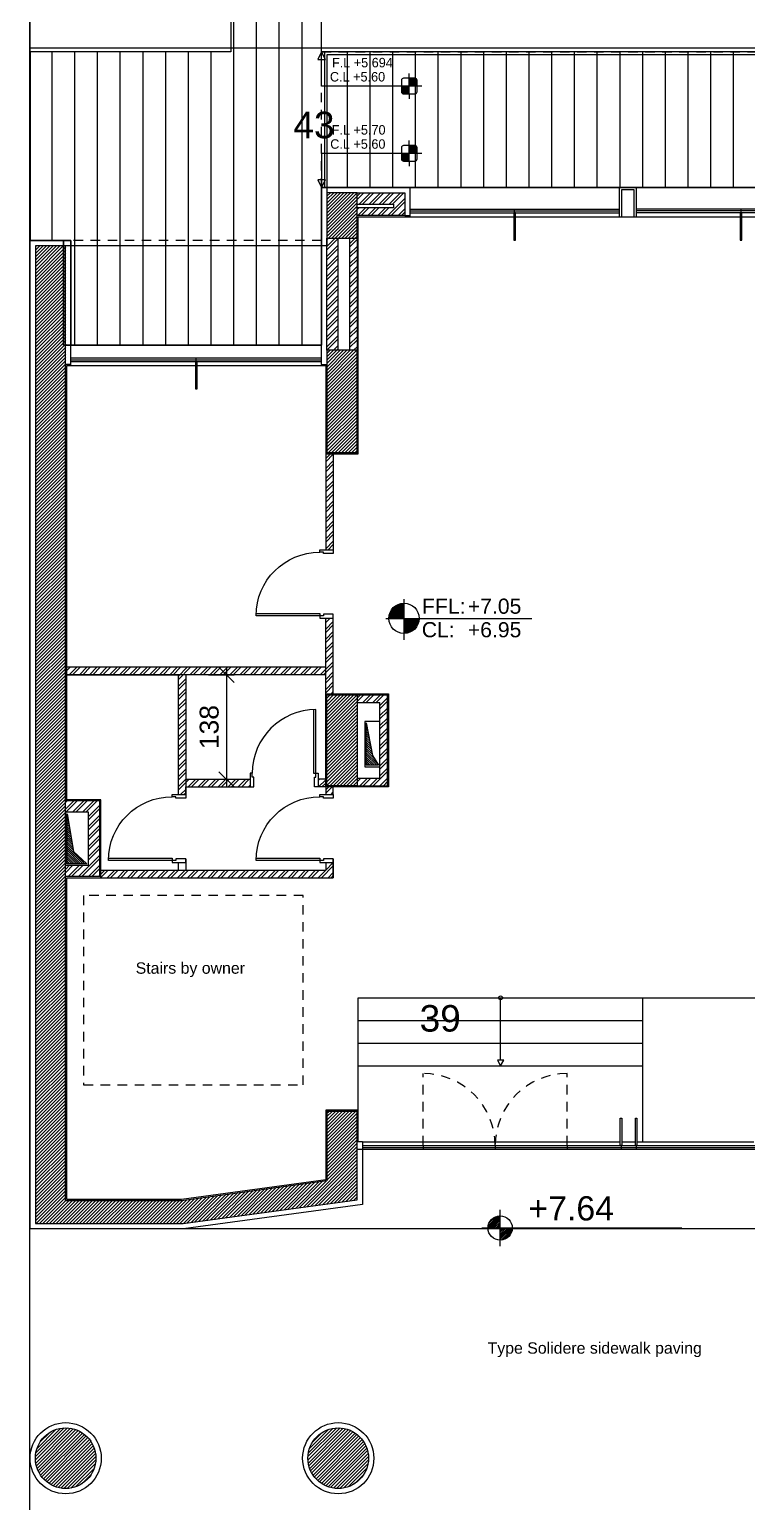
# Model space of a CAD drawing. Header units: inches. Extents: x -91 to 83, y -48 to 107.
# Drawn here: x 0 to 9.48, y 3.38 to 22.84 of the extents above; entities that cross this region are included whole.
import ezdxf
from ezdxf.enums import TextEntityAlignment as Align

# ---------------------------------------------------------------- set-up
doc = ezdxf.new("R2010")
doc.units = ezdxf.units.IN
doc.header["$MEASUREMENT"] = 0
doc.header["$PDMODE"] = 3
doc.header["$PDSIZE"] = 0.1
doc.linetypes.add('HIDDEN2', pattern=[0.1875, 0.125, -0.0625])
doc.linetypes.add('S-GROUND$0$HIDDEN2', pattern=[0.1875, 0.125, -0.0625])
doc.layers.get('0').update_dxf_attribs({"linetype": 'CONTINUOUS'})
doc.layers.get('DEFPOINTS').update_dxf_attribs({"linetype": 'CONTINUOUS'})
for name, color, linetype in [('A-ALU', 9, 'CONTINUOUS'), ('A-ANNO-LEVL', 3, 'CONTINUOUS'), ('A-AREAS', 6, 'CONTINUOUS'), ('A-AREAS-TXT', 6, 'CONTINUOUS'), ('A-DOORS', 1, 'CONTINUOUS'), ('A-FLOR-STRS-ARO', 1, 'CONTINUOUS'), ('A-HATCH-CONC', 8, 'CONTINUOUS'), ('A-HATCH-WALL', 8, 'CONTINUOUS'), ('A-LAND-NIV', 255, 'CONTINUOUS'), ('A-PLASTER', 8, 'CONTINUOUS'), ('A-PORTE', 1, 'CONTINUOUS'), ('A-PROJ1H', 9, 'HIDDEN2'), ('A-PROJECTION', 9, 'CONTINUOUS'), ('a-revetement', 1, 'CONTINUOUS'), ('a-shaft', 251, 'CONTINUOUS'), ('A-STAIR', 9, 'CONTINUOUS'), ('a-stru-fac', 200, 'CONTINUOUS'), ('a-text-red', 10, 'CONTINUOUS'), ('A-TILES', 137, 'CONTINUOUS'), ('A-WALL', 4, 'CONTINUOUS'), ('LA-PL-LEVEL', 1, 'CONTINUOUS'), ('LA-SECT-LEVEL', 1, 'CONTINUOUS'), ('S-GROUND$0$A-SHAFT GR', 8, 'CONTINUOUS'), ('S-GROUND$0$A-SHAFT UP', 8, 'S-GROUND$0$HIDDEN2'), ('S-GROUND$0$A-STR GROUND', 2, 'CONTINUOUS'), ('S-GROUND$0$N-PLOT', 5, 'CONTINUOUS'), ('S-GROUND$0$S-SLAB LIMIT GR', 1, 'CONTINUOUS')]:
    doc.layers.add(name, color=color, linetype=linetype)
doc.styles.add('A100-STEXT', font='ARIAL.TTF', dxfattribs={"height": 0.25})
doc.styles.add('BLOCK', font='ARIAL.TTF', dxfattribs={"width": 0.8, "height": 0.25})
doc.styles.add('STYLE1', font='ARIAL.TTF')
doc.styles.add('T2', font='CORDIAU.TTF')
doc.dimstyles.new('A100-DIM', dxfattribs={"dimtxt": 0.25, "dimasz": 0.2, "dimexe": 0.1, "dimexo": 0.3, "dimgap": 0.1, "dimtad": 1, "dimdec": 1, "dimlfac": 100, "dimrnd": 0.5, "dimdsep": 46, "dimtxsty": 'A100-STEXT', "dimblk1": 'OBLIQUE', "dimblk2": 'OBLIQUE', "dimsah": 1, "dimcen": -0.05, "dimdle": 0.1, "dimclrd": 15, "dimclre": 15, "dimclrt": 256, "dimadec": 0, "dimazin": 0, "dimtfac": 0.28, "dimtdec": 1, "dimtix": 1, "dimtmove": 2, "dimatfit": 3, "dimldrblk": 'OBLIQUE', "dimfxl": 0, "dimtolj": 1, "dimarcsym": 0})

# ---------------------------------------------------------------- blocks, each defined once
blk = doc.blocks.new('LVTAG_P')
for p, q in [((0, 0.00314), (0, -0.00353)), ((-0.00301, 0), (0.02113, 0))]:
    blk.add_line(p, q)
at = {"const_width": 0.0025}
for points in [[(0, 0.00125, 0.414214), (-0.00125, 0, 1)], [(0, -0.00125, 0.414214), (0.00125, 0, 1)]]:
    blk.add_lwpolyline(points, format="xyb", dxfattribs=at)
blk.add_circle((0, 0), 0.0025)
at = {"style": 'BLOCK'}
for s, p in [('FFL:', (0.00297, 0.00076)), ('CL:', (0.00294, -0.00312))]:
    blk.add_text(s, height=0.0025, dxfattribs=at).set_placement(p)
for p in [(0.01054, 0.00076), (0.01054, -0.00313)]:
    blk.add_attdef('+00.00', p, '', height=0.0025, dxfattribs=at)
blk = doc.blocks.new('A$C432F610A')
at = {"layer": 'LA-PL-LEVEL'}
h = blk.add_hatch(color=256, dxfattribs=at)
h.paths.add_polyline_path([(0.165, 0.193, 0.414214), (0.142, 0.217), (0.083, 0.217), (0.083, 0.134), (0.165, 0.134)])
h.paths.add_polyline_path([(0.083, 0.134), (0, 0.134), (0, 0.075, 0.414214), (0.023, 0.052), (0.083, 0.052)])
for p, q in [((0, 0.193), (0, 0.075)), ((0.142, 0.217), (0.023, 0.217)), ((0.083, 0.217), (0.083, 0.268)), ((0.083, 0.217), (0.083, 0.052)), ((0.165, 0.075), (0.165, 0.193)), ((0.023, 0.052), (0.142, 0.052)), ((0.083, 0.052), (0.083, 0))]:
    blk.add_line(p, q, dxfattribs=at)
for centre, start, end in [((0.023, 0.193), 90, 180), ((0.142, 0.193), 0, 90), ((0.023, 0.075), 180, 270), ((0.142, 0.075), 270, 0)]:
    blk.add_arc(centre, 0.0235, start, end, dxfattribs=at)
blk = doc.blocks.new('A$C08632628')
at = {"layer": 'LA-PL-LEVEL'}
for p, q in [((0.059, 0.059), (0, 0)), ((0.119, 0.001), (0.059, 0.059))]:
    blk.add_line(p, q, dxfattribs=at)
blk = doc.blocks.new('A$C63643234')
at = {"layer": 'LA-SECT-LEVEL'}
for p, q in [((0.703, 6.581), (2.028, 6.581)), ((5.693, 6.581), (7.019, 6.581)), ((7.82, 6.581), (9.146, 6.581)), ((9.162, 3.469), (10.488, 3.469)), ((12.841, 3.469), (14.167, 3.469)), ((18.916, 3.469), (17.294, 3.469))]:
    blk.add_line(p, q, dxfattribs=at)
for points in [[(1.994, 12.529), (1.944, 12.629), (1.894, 12.529), (1.994, 12.529)], [(3.269, 12.178), (1.944, 12.178), (1.944, 12.629)], [(10.929, 12.178), (12.254, 12.178), (12.254, 12.629)], [(12.204, 12.529), (12.254, 12.629), (12.304, 12.529), (12.204, 12.529)], [(3.269, 11.727), (1.944, 11.727), (1.944, 11.276)], [(9.316, 11.727), (10.641, 11.727), (10.641, 11.276)], [(1.894, 11.376), (1.944, 11.276), (1.994, 11.376), (1.894, 11.376)], [(10.591, 11.376), (10.641, 11.276), (10.691, 11.376), (10.591, 11.376)], [(17.476, 0.225), (18.802, 0.225), (18.802, 0)], [(18.752, 0.1), (18.802, 0), (18.852, 0.1), (18.752, 0.1)], [(2.04, -1.17), (1.99, -1.07), (1.94, -1.17), (2.04, -1.17)], [(3.316, -1.521), (1.99, -1.521), (1.99, -1.07)], [(3.316, -2.409), (1.99, -2.409), (1.99, -2.86)], [(1.94, -2.76), (1.99, -2.86), (2.04, -2.76), (1.94, -2.76)]]:
    blk.add_lwpolyline(points, dxfattribs=at)
at = {"layer": 'LA-SECT-LEVEL', "extrusion": (0, 0, -1), "zscale": -1.25}
for p, xscale, yscale, rotation in [((-3.205, 12.345), -1.250000000000118, 1.25, 179.9999950627168), ((-10.993, 12.345), 1.250000000000118, 1.25, 180.0000049372833), ((-3.205, 11.894), -1.250000000000118, 1.25, 179.9999950627168), ((-9.38, 11.894), 1.250000000000118, 1.25, 180.0000049372833), ((-0.767, 6.749), 1.250000000000118, 1.25, 180.0000049372937), ((-5.757, 6.749), 1.250000000000118, 1.25, 180.0000049372937), ((-7.885, 6.749), 1.250000000000118, 1.25, 180.0000049372937), ((-9.226, 3.637), 1.250000000000005, 1.25, 180.0000049372833), ((-12.906, 3.637), 1.250000000000005, 1.25, 180.0000049372937), ((-18.852, 3.302), 1.250000000000118, 1.250000000000028, 4.937267629432129e-06), ((-17.541, 0.393), 1.250000000000118, 1.25, 180.0000049372833), ((-3.251, -1.353), -1.250000000000118, 1.25, 179.9999950627168), ((-3.251, -2.241), -1.250000000000118, 1.25, 179.9999950627168)]:
    blk.add_blockref('A$C432F610A', p, dxfattribs=dict(at, xscale=xscale, yscale=yscale, rotation=rotation))
at = {"layer": 'LA-SECT-LEVEL', "xscale": 1.250000000000118, "yscale": 1.250000000000028, "zscale": 1.25, "rotation": 89.9999950627428}
blk.add_blockref('A$C08632628', (17.368, 3.396), dxfattribs=at)
at = {"layer": 'LA-SECT-LEVEL', "color": 2, "style": 'T2'}
for s, p in [('F.L +5.70 ', (2.077, 12.426)), ('F.L +5.70 ', (11.257, 12.426)), ('C.L +5.60', (2.054, 12.239)), ('C.L +5.60', (11.234, 12.239)), ('F.L +5.694 ', (2.081, 11.975)), ('F.L +5.694 ', (9.644, 11.975)), ('C.L +5.60', (2.057, 11.788)), ('C.L +5.60', (9.621, 11.788)), ('F.L +5.694 ', (1.031, 6.655)), ('F.L +5.694 ', (6.021, 6.655)), ('F.L +5.694 ', (8.149, 6.655)), ('W.L +5.65 ', (9.495, 3.882)), ('W.L +6.30 ', (13.17, 3.883)), ('F.L +5.45 ', (9.491, 3.694)), ('F.L +5.70 ', (13.17, 3.718)), ('F.L +6.20 ', (17.861, 3.718)), ('C.L +5.40', (9.467, 3.506)), ('C.L +5.65', (13.146, 3.53)), ('C.L +6.15', (17.837, 3.53)), ('F.L +5.76', (17.805, 0.474)), ('C.L +5.60', (17.781, 0.286)), ('F.L +5.694 ', (2.127, -1.273)), ('C.L +5.60', (2.1, -1.46)), ('F.L +5.70 ', (2.124, -2.161)), ('C.L +5.60', (2.104, -2.348))]:
    blk.add_text(s, height=0.125, rotation=360, dxfattribs=at).set_placement(p)
blk = doc.blocks.new('*X8')
at = {"color": 0}
for p, q in [((1360, -12202), (1453, -12109)), ((1360, -12188), (1439, -12109)), ((1360, -12174), (1425, -12109)), ((1360, -12160), (1411, -12109)), ((1360, -12145), (1397, -12109)), ((1360, -12131), (1382, -12109)), ((1360, -12117), (1368, -12109)), ((1368, -12209), (1460, -12116)), ((1384, -12206), (1457, -12133)), ((1407, -12197), (1448, -12156))]:
    blk.add_line(p, q, dxfattribs=at)
blk = doc.blocks.new('*X7')
at = {"color": 0}
for p, q in [((1260, -12104), (1355, -12009)), ((1263, -12088), (1339, -12012)), ((1269, -12109), (1360, -12018)), ((1270, -12066), (1317, -12019)), ((1283, -12109), (1360, -12032)), ((1298, -12109), (1360, -12046)), ((1312, -12109), (1360, -12061)), ((1326, -12109), (1360, -12075)), ((1340, -12109), (1360, -12089)), ((1354, -12109), (1360, -12103))]:
    blk.add_line(p, q, dxfattribs=at)
blk = doc.blocks.new('NIV1')
for p, q in [((0, -0.15), (0, 0.15)), ((-0.15, 0), (1.5, 0))]:
    blk.add_line(p, q)
blk.add_circle((0, 0), 0.1)
at = {"xscale": 0.001, "yscale": 0.001, "zscale": 0.001}
for name in ['*X7', '*X8']:
    blk.add_blockref(name, (-1.36, 12.109), dxfattribs=at)
at = {"style": 'STYLE1'}
blk.add_attdef('+00.00', (0.233, 0.062), '', height=0.2, dxfattribs=at)
blk = doc.blocks.new('S-GROUND')
at = {"layer": 'S-GROUND$0$A-SHAFT GR'}
for points in [[(4.428, 13.1), (4.628, 13.1), (4.628, 13.7), (4.428, 13.7)], [(0.478, 11.8), (0.778, 11.8), (0.778, 12.5), (0.478, 12.5)]]:
    blk.add_lwpolyline(points, close=True, dxfattribs=at)
at = {"layer": 'S-GROUND$0$A-SHAFT UP'}
blk.add_lwpolyline([(0.715, 11.4), (0.715, 8.9), (3.615, 8.9), (3.615, 11.4)], close=True, dxfattribs=at)
at = {"layer": 'S-GROUND$0$A-STR GROUND'}
for points in [[(3.928, 20.68), (3.928, 20.08), (4.328, 20.08), (4.328, 20.68)], [(3.928, 7.632), (2.008, 7.37), (0.478, 7.37), (0.478, 19.98), (0.078, 19.98), (0.078, 7.07), (2.028, 7.07), (4.328, 7.384), (4.328, 8.55), (3.928, 8.55)], [(3.928, 18.6), (3.928, 17.25), (4.328, 17.25), (4.328, 18.6)], [(3.928, 14.05), (4.328, 14.05), (4.328, 12.85), (3.928, 12.85)]]:
    blk.add_lwpolyline(points, close=True, dxfattribs=at)
for centre in [(0.478, 3.97), (0.478, 3.97), (4.078, 3.97)]:
    blk.add_circle(centre, 0.4, dxfattribs=at)
at = {"layer": 'S-GROUND$0$N-PLOT'}
blk.add_lwpolyline([(0, 0), (38.908, 0, 0.414214), (41.908, 3), (41.908, 55.455, 0.422955), (38.819, 58.453), (0, 57.298)], format="xyb", close=True, dxfattribs=at)
at = {"layer": 'S-GROUND$0$S-SLAB LIMIT GR'}
blk.add_lwpolyline([(26.708, 22.5), (3.928, 22.5), (3.928, 19.98), (0.078, 19.98), (0.078, 7.07), (2.028, 7.07), (4.328, 7.384), (4.328, 8.05), (11.578, 8.05), (11.578, 7.05), (15.778, 7.05), (15.778, 7.05), (15.778, 8.05), (23.028, 8.05)], dxfattribs=at)
blk = doc.blocks.new('P90E18D')
at = {"layer": 'A-PORTE'}
for p, q in [((0, 0), (0.05, 0)), ((0, -0.18), (0, 0)), ((0.03, -0.18), (0, -0.18)), ((0.06, -0.18), (0.02, -0.18)), ((0.05, -0.13), (0.03, -0.13)), ((0.03, -0.13), (0.03, -0.18)), ((0.03, -0.18), (0.03, -1.02)), ((0.05, 0), (0.05, -0.13)), ((0.06, -1.02), (0.06, -0.18)), ((0.9, 0), (0.85, 0)), ((0.85, 0), (0.85, -0.13)), ((0.85, -0.13), (0.87, -0.13)), ((0.87, -0.13), (0.87, -0.18)), ((0.87, -0.18), (0.9, -0.18)), ((0.9, -0.18), (0.9, 0))]:
    blk.add_line(p, q, dxfattribs=at)
blk.add_arc((0.03, -0.18), 0.84, 270, 360, dxfattribs=at)
blk = doc.blocks.new('_OBLIQUE')
at = {"color": 0, "linetype": 'ByBlock'}
blk.add_line((-0.5, -0.5), (0.5, 0.5), dxfattribs=at)
blk = doc.blocks.new('*D253')
at = {"layer": 'A-WALL', "color": 15, "lineweight": -2}
for p, q in [((2.603, 14.415), (2.603, 12.835)), ((2.363, 14.315), (2.703, 14.315)), ((2.363, 12.935), (2.703, 12.935))]:
    blk.add_line(p, q, dxfattribs=at)
at = {"layer": 'DEFPOINTS', "color": 0}
for p in [(2.063, 14.315), (2.063, 12.935), (2.603, 12.935)]:
    blk.add_point(p, dxfattribs=at)
at = {"layer": 'A-WALL', "color": 15, "lineweight": -2, "xscale": 0.2, "yscale": 0.2, "zscale": 0.2}
for p, rotation in [((2.603, 14.315), 90), ((2.603, 12.935), 270)]:
    blk.add_blockref('_OBLIQUE', p, dxfattribs=dict(at, rotation=rotation))
at = {"layer": 'A-WALL', "insert": (2.375, 13.625), "char_height": 0.25, "attachment_point": 5, "rotation": 90, "style": 'A100-STEXT'}
blk.add_mtext('\\A1;138', dxfattribs=at)

msp = doc.modelspace()

# ---------------------------------------------------------------- hatches: boundary and pattern name
at = {"layer": 'A-HATCH-CONC'}
h = msp.add_hatch(dxfattribs=at)
h.set_pattern_fill('ANSI31', color=256, scale=0.25, style=0)
h.paths.add_polyline_path([(4.3284, 20.68), (3.9284, 20.68), (3.9284, 20.08), (4.3284, 20.08)])
h = msp.add_hatch(dxfattribs=at)
h.set_pattern_fill('ANSI31', color=256, scale=0.25, style=0)
h.paths.add_polyline_path([(2.0284, 7.07), (4.3284, 7.3836), (4.3284, 8.55), (3.9284, 8.55), (3.9284, 7.6319), (2.008, 7.37), (0.4784, 7.37), (0.4784, 19.98), (0.0784, 19.98), (0.0784, 7.07)])
h = msp.add_hatch(dxfattribs=at)
h.set_pattern_fill('ANSI31', color=256, scale=0.25, style=0)
h.paths.add_polyline_path([(2.0284, 7.07), (4.3284, 7.3836), (4.3284, 8.55), (3.9284, 8.55), (3.9284, 7.6319), (2.008, 7.37), (0.4784, 7.37), (0.4784, 19.98), (0.0784, 19.98), (0.0784, 7.07)])
h = msp.add_hatch(dxfattribs=at)
h.set_pattern_fill('ANSI31', color=256, scale=0.25, style=0)
h.paths.add_polyline_path([(4.3284, 18.6), (3.9284, 18.6), (3.9284, 17.25), (4.3284, 17.25)])
h = msp.add_hatch(dxfattribs=at)
h.set_pattern_fill('ANSI31', color=256, scale=0.25, style=0)
h.paths.add_polyline_path([(4.3284, 14.05), (3.9284, 14.05), (3.9284, 12.85), (4.3284, 12.85)])
h = msp.add_hatch(dxfattribs=at)
h.set_pattern_fill('ANSI31', color=256, scale=0.25, style=0)
h.set_pattern_definition([(45, (-338380.146732, -23743.371716), (-0.022097086912, 0.022097086912), [])])
h.paths.add_polyline_path([(0.8784, 3.97, 1), (0.0784, 3.97, 1)])
h = msp.add_hatch(dxfattribs=at)
h.set_pattern_fill('ANSI31', color=256, scale=0.25, style=0)
h.set_pattern_definition([(45, (-338376.546732, -23743.371716), (-0.022097086912, 0.022097086912), [])])
h.paths.add_polyline_path([(4.4784, 3.97, 1), (3.6784, 3.97, 1)])
at = {"layer": 'A-HATCH-WALL'}
h = msp.add_hatch(dxfattribs=at)
h.set_pattern_fill('ANSI32', color=256, scale=0.25, style=0)
h.paths.add_polyline_path([(4.9584, 20.68), (4.3284, 20.68), (4.3284, 20.53), (4.8084, 20.53), (4.8084, 20.48), (4.3284, 20.48), (4.3284, 20.38), (4.9584, 20.38)])
h = msp.add_hatch(dxfattribs=at)
h.set_pattern_fill('ANSI32', color=256, scale=0.25, style=0)
h.paths.add_polyline_path([(3.9284, 18.6), (4.0784, 18.6), (4.0784, 20.08), (3.9284, 20.08)])
h = msp.add_hatch(dxfattribs=at)
h.set_pattern_fill('ANSI32', color=256, scale=0.25, style=0)
h.paths.add_polyline_path([(4.3284, 20.08), (4.2284, 20.08), (4.2284, 18.6), (4.3284, 18.6)])
h = msp.add_hatch(dxfattribs=at)
h.set_pattern_fill('ANSI32', color=256, scale=0.25, style=0)
h.paths.add_polyline_path([(4.0134, 17.235), (3.9134, 17.235), (3.9134, 15.965), (4.0134, 15.965)])
h.paths.add_polyline_path([(4.0134, 15.065), (3.9134, 15.065), (3.9134, 14.065), (4.0134, 14.065)])
h.paths.add_polyline_path([(0.4934, 14.415), (0.4934, 14.315), (1.9634, 14.315), (3.9134, 14.315), (3.9134, 14.415)])
h.paths.add_polyline_path([(2.0634, 14.315), (1.9634, 14.315), (1.9634, 13.015), (1.9634, 12.735), (2.0634, 12.735), (2.0634, 12.835), (2.0634, 13.015)])
h.paths.add_polyline_path([(2.0634, 12.935), (2.0634, 12.835), (2.9134, 12.835), (2.9134, 12.935)])
h.paths.add_polyline_path([(4.0134, 11.635), (4.0134, 11.835), (3.9134, 11.835), (3.9134, 11.735), (0.9434, 11.735), (0.9434, 11.635)])
h.paths.add_polyline_path([(4.0134, 12.835), (3.9134, 12.835), (3.9134, 12.735), (4.0134, 12.735)])
h.paths.add_polyline_path([(3.9134, 12.935), (3.8134, 12.935), (3.8134, 12.835), (3.9134, 12.835)])
h = msp.add_hatch(dxfattribs=at)
h.set_pattern_fill('ANSI32', color=256, scale=0.25, style=0)
h.paths.add_polyline_path([(4.6284, 13.95), (4.6284, 12.95), (4.3284, 12.95), (4.3284, 12.85), (4.7284, 12.85), (4.7284, 14.05), (4.3284, 14.05), (4.3284, 13.95)])
h = msp.add_hatch(dxfattribs=at)
h.set_pattern_fill('ANSI32', color=256, scale=0.25, style=0)
h.paths.add_polyline_path([(0.9284, 12.65), (0.4784, 12.65), (0.4784, 12.5), (0.7784, 12.5), (0.7784, 11.8), (0.4784, 11.8), (0.4784, 11.65), (0.9284, 11.65)])
at = {"layer": 'a-shaft'}
h = msp.add_hatch(dxfattribs=at)
h.set_pattern_fill('_USER', color=256, scale=0.02, angle=315, style=0, pattern_type=0)
h.set_pattern_definition([(315, (9e-11, -5e-11), (0.014142136, 0.014142136), [])])
h.paths.add_polyline_path([(4.4484, 13.68), (4.5315, 13.2489), (4.6084, 13.12), (4.4484, 13.12)])
h = msp.add_hatch(dxfattribs=at)
h.set_pattern_fill('_USER,_O', color=256, scale=0.02, angle=315, pattern_type=0)
h.set_pattern_definition([(315, (-338376.396732, -23743.371716), (0.0141421356237, 0.0141421356237), [])])
h.paths.add_polyline_path([(0.5837, 11.984), (0.4984, 12.48), (0.4984, 11.82), (0.7584, 11.82)])
at = {"layer": 'A-TILES'}
h = msp.add_hatch(dxfattribs=at)
h.set_pattern_fill('_USER', color=256, scale=0.3, angle=90, style=0, pattern_type=0)
h.set_pattern_definition([(90, (9e-11, -5e-11), (-0.3, 2e-17), [])])
h.paths.add_polyline_path([(2.6584, 22.54), (0.0084, 22.54), (0.0084, 20.05), (0.5484, 20.05), (0.5484, 18.67), (3.8584, 18.67), (3.8584, 20.75), (11.9484, 20.75), (11.9484, 20.125), (13.0984, 20.125), (13.0984, 19.615), (14.2584, 19.615), (14.2584, 20.125), (15.4084, 20.125), (15.4084, 20.75), (23.4984, 20.75), (23.4984, 18.67), (26.8584, 18.67), (26.8584, 20.4), (28.3984, 20.4), (28.3984, 22.54), (20.7576, 22.54), (20.7576, 36.1451), (18.5373, 37.9307), (17.1765, 36.2386), (2.6584, 36.2386)])
h.paths.add_polyline_path([(19.5534, 22.54), (3.8584, 22.54), (3.8584, 34.8858), (19.5534, 34.8858)], flags=17)

# ---------------------------------------------------------------- linework, layer by layer
at = {"layer": 'A-ALU'}
for p, q in [((5.0284, 20.465), (7.7884, 20.465)), ((5.0284, 20.44), (7.7884, 20.44)), ((6.4084, 20.415), (6.4084, 20.465)), ((10.7784, 20.465), (8.0184, 20.465)), ((10.7784, 20.44), (8.0184, 20.44)), ((9.3984, 20.415), (9.3984, 20.465)), ((5.0284, 20.415), (7.7884, 20.415)), ((10.7784, 20.415), (8.0184, 20.415)), ((3.8584, 18.67), (0.5484, 18.67)), ((0.5484, 18.5), (3.8584, 18.5)), ((0.6484, 18.5), (3.7584, 18.5)), ((2.2034, 18.45), (2.2034, 18.5)), ((0.5484, 18.475), (3.8584, 18.475)), ((3.8584, 18.45), (0.5484, 18.45)), ((4.3984, 8.1), (11.5084, 8.1)), ((4.3984, 8.075), (11.5084, 8.075)), ((4.3984, 8.05), (11.5084, 8.05)), ((5.2009, 8.1), (5.2009, 8.05)), ((6.1509, 8.1), (6.1509, 8.05)), ((7.1009, 8.1), (7.1009, 8.05)), ((7.8134, 8.1), (7.8134, 8.05)), ((8.0134, 8.1), (8.0134, 8.05))]:
    msp.add_line(p, q, dxfattribs=at)
for points in [[(6.4184, 20.055), (6.4184, 20.415), (6.3984, 20.415), (6.3984, 20.055)], [(9.4084, 20.055), (9.4084, 20.415), (9.3884, 20.415), (9.3884, 20.055)], [(2.2134, 18.09), (2.2134, 18.45), (2.1934, 18.45), (2.1934, 18.09)], [(7.8234, 8.46), (7.8234, 8.1), (7.8034, 8.1), (7.8034, 8.46)], [(8.0234, 8.46), (8.0234, 8.1), (8.0034, 8.1), (8.0034, 8.46)]]:
    msp.add_lwpolyline(points, close=True, dxfattribs=at)
at = {"layer": 'A-AREAS'}
for points in [[(0.0084, 20.05), (0.0084, 22.5962), (11.5084, 22.5962), (11.5084, 20.75), (3.8584, 20.75), (3.8584, 18.67), (0.4484, 18.67), (0.4484, 20.05)], [(0.0084, 20.05), (0.4484, 20.05), (0.4484, 18.67), (3.8584, 18.67), (3.8584, 20.75), (11.9484, 20.75), (11.9484, 18.3172), (11.6534, 18.3172), (11.6534, 17.1), (11.7284, 17.1), (11.7284, 8.05), (11.5084, 8.05), (11.5084, 7), (2.0331, 7), (0.0084, 7)]]:
    msp.add_lwpolyline(points, close=True, dxfattribs=at)
at = {"layer": 'A-FLOR-STRS-ARO'}
msp.add_line((6.2234, 9.225), (6.2234, 10.05), dxfattribs=at)
msp.add_lwpolyline([(6.2234, 9.15), (6.2667, 9.225), (6.1801, 9.225)], close=True, dxfattribs=at)
msp.add_circle((6.2234, 10.05), 0.025, dxfattribs=at)
at = {"layer": 'A-PLASTER'}
for points in [[(3.8584, 18.415), (3.8584, 18.4), (3.9134, 18.4), (3.9134, 17.235), (4.3434, 17.235), (4.3434, 20.365), (5.0284, 20.365), (5.0284, 20.38)], [(4.3434, 8.15), (4.3434, 8.565), (3.9134, 8.565), (3.9134, 7.645), (2.007, 7.385), (0.4934, 7.385), (0.4934, 11.635), (0.9434, 11.635), (0.9434, 12.665), (0.4934, 12.665), (0.4934, 18.4), (0.5484, 18.4), (0.5484, 18.415)]]:
    msp.add_lwpolyline(points, dxfattribs=at)
msp.add_lwpolyline([(3.9134, 14.065), (4.7434, 14.065), (4.7434, 12.835), (3.9134, 12.835)], close=True, dxfattribs=at)
at = {"layer": 'A-PROJ1H'}
for p, q in [((3.8584, 20.05), (0.5484, 20.05)), ((5.2009, 8.1), (5.2009, 9.05)), ((7.1009, 8.1), (7.1009, 9.05))]:
    msp.add_line(p, q, dxfattribs=at)
msp.add_lwpolyline([(3.8584, 20.75), (3.8584, 22.54), (23.4984, 22.54), (23.4984, 20.75)], dxfattribs=at)
for centre, start, end in [((5.2009, 8.1), 360, 90), ((7.1009, 8.1), 90, 180)]:
    msp.add_arc(centre, 0.95, start, end, dxfattribs=at)
at = {"layer": 'A-PROJECTION'}
for p, q in [((0.0084, 22.54), (0.0084, 41.93)), ((5.0284, 20.75), (7.8034, 20.75)), ((10.7784, 20.75), (8.0034, 20.75)), ((5.0284, 20.365), (7.7884, 20.365)), ((8.0184, 20.365), (10.7784, 20.365)), ((0.5484, 18.4), (3.8584, 18.4)), ((4.3984, 8.15), (7.8034, 8.15)), ((7.8234, 8.15), (8.0034, 8.15)), ((8.0234, 8.15), (9.5659, 8.15))]:
    msp.add_line(p, q, dxfattribs=at)
for points in [[(2.6584, 36.2386), (2.6584, 22.54)], [(2.6584, 22.54), (0.0084, 22.54), (0.0084, 20.05), (0.5484, 20.05), (0.5484, 18.67), (3.8584, 18.67), (3.8584, 20.75), (11.9484, 20.75), (11.9484, 20.125), (13.0984, 20.125), (13.0984, 19.615), (14.2584, 19.615), (14.2584, 20.125), (15.4084, 20.125), (15.4084, 20.75), (23.4984, 20.75), (23.4984, 18.67), (26.8584, 18.67), (26.8584, 20.4), (28.3984, 20.4), (28.3984, 22.54), (20.7576, 22.54), (20.7576, 36.1451)], [(19.5534, 22.54), (3.8584, 22.54), (3.8584, 34.8858), (19.5534, 34.8858), (19.5534, 22.54)], [(8.1034, 10.05), (10.1634, 10.05), (10.1634, 11.635)]]:
    msp.add_lwpolyline(points, dxfattribs=at)
at = {"layer": 'a-revetement'}
for p, q in [((3.8584, 20.75), (5.0284, 20.75)), ((3.8584, 18.415), (3.8584, 20.75)), ((5.0284, 20.38), (5.0284, 20.75)), ((4.9584, 20.38), (5.0284, 20.38)), ((0.0084, 7), (0.0084, 20.05)), ((0.5484, 20.05), (0.0084, 20.05)), ((0.5484, 18.415), (0.5484, 20.05)), ((0.5484, 18.415), (0.4784, 18.415)), ((3.8584, 18.415), (3.9284, 18.415)), ((4.3984, 8.15), (4.3284, 8.15)), ((4.3984, 8.15), (4.3984, 7.3225)), ((4.3984, 7.3225), (2.0331, 7)), ((2.0331, 7), (0.0084, 7))]:
    msp.add_line(p, q, dxfattribs=at)
msp.add_lwpolyline([(8.0184, 20.365), (8.0184, 20.75), (7.7884, 20.75), (7.7884, 20.365), (8.0184, 20.365)], dxfattribs=at)
for centre in [(0.4784, 3.97), (4.0784, 3.97)]:
    msp.add_circle(centre, 0.47, dxfattribs=at)
at = {"layer": 'a-shaft'}
for points in [[(4.4484, 13.68), (4.5315, 13.2489), (4.6084, 13.12), (4.4484, 13.12), (4.4484, 13.68)], [(0.4984, 12.48), (0.5837, 11.984), (0.7584, 11.82), (0.4984, 11.82), (0.4984, 12.48)]]:
    msp.add_lwpolyline(points, dxfattribs=at)
at = {"layer": 'A-STAIR'}
for p, q in [((4.3434, 10.05), (8.1034, 10.05)), ((4.3434, 8.565), (4.3434, 10.05)), ((8.1034, 8.15), (8.1034, 10.05)), ((4.3434, 9.75), (8.1034, 9.75)), ((4.3434, 9.45), (8.1034, 9.45)), ((4.3434, 9.15), (8.1034, 9.15))]:
    msp.add_line(p, q, dxfattribs=at)
at = {"layer": 'a-stru-fac'}
msp.add_lwpolyline([(7.9884, 20.72), (7.8184, 20.72), (7.8184, 20.365), (7.9884, 20.365)], close=True, dxfattribs=at)
at = {"layer": 'A-WALL'}
for p, q in [((3.9284, 18.6), (3.9284, 20.08)), ((4.0784, 18.6), (4.0784, 20.08)), ((4.2284, 20.08), (4.2284, 18.6)), ((4.3284, 20.08), (4.3284, 18.6)), ((3.9134, 17.235), (3.9134, 15.965)), ((4.0134, 17.235), (4.0134, 15.965)), ((3.9134, 14.065), (3.9134, 15.065)), ((4.0134, 14.065), (4.0134, 15.065)), ((3.9134, 14.415), (0.4934, 14.415)), ((3.9134, 14.315), (0.4934, 14.315)), ((0.4934, 14.315), (1.9634, 14.315)), ((1.9634, 14.315), (1.9634, 13.015)), ((2.0634, 14.315), (2.0634, 13.015)), ((2.0634, 14.315), (2.0634, 13.215)), ((3.9134, 14.065), (3.9134, 14.315)), ((4.3284, 14.05), (4.7284, 14.05)), ((4.7284, 12.85), (4.7284, 14.05)), ((4.3284, 13.95), (4.6284, 13.95)), ((4.6284, 12.95), (4.6284, 13.95)), ((1.9634, 13.015), (1.9634, 12.735)), ((2.0634, 13.015), (2.0634, 12.735)), ((2.0634, 12.935), (2.9134, 12.935)), ((3.9134, 12.935), (3.8134, 12.935)), ((4.3284, 12.95), (4.6284, 12.95)), ((4.3284, 12.85), (4.7284, 12.85)), ((0.9284, 12.65), (0.4784, 12.65)), ((0.9284, 11.65), (0.9284, 12.65)), ((2.0634, 12.735), (2.0634, 12.835)), ((2.0634, 12.735), (2.0634, 12.835)), ((2.0634, 12.835), (2.9134, 12.835)), ((3.9134, 12.835), (3.8134, 12.835)), ((3.9134, 12.835), (3.9134, 12.735)), ((4.0134, 12.735), (4.0134, 12.835)), ((0.7784, 12.5), (0.4784, 12.5)), ((0.7784, 11.8), (0.7784, 12.5)), ((2.0634, 11.885), (2.0634, 11.735)), ((4.0134, 11.885), (4.0134, 11.635)), ((0.4784, 11.8), (0.7784, 11.8)), ((0.9434, 11.735), (3.9134, 11.735)), ((1.9634, 11.835), (1.9634, 11.735)), ((3.9134, 11.835), (3.9134, 11.735)), ((4.0134, 11.635), (4.0134, 11.835)), ((0.9284, 11.65), (0.4784, 11.65)), ((0.9434, 11.635), (4.0134, 11.635)), ((0.3284, 7.07), (0.3284, 7.07))]:
    msp.add_line(p, q, dxfattribs=at)
for points in [[(4.3284, 20.68), (4.9584, 20.68), (4.9584, 20.38), (4.3284, 20.38)], [(4.3284, 20.53), (4.8084, 20.53), (4.8084, 20.48), (4.3284, 20.48)]]:
    msp.add_lwpolyline(points, dxfattribs=at)

# ---------------------------------------------------------------- block references
msp.add_blockref('S-GROUND', (0, 0))
at = {"layer": 'A-ANNO-LEVL'}
ref = msp.add_blockref('LVTAG_P', (4.9466, 15.0608), dxfattribs=dict(at, xscale=80, yscale=80, zscale=80))
ref.add_attrib('+00.00', '+7.05', (5.79, 15.1215), dxfattribs={"layer": '0', "height": 0.2, "rotation": 360, "style": 'BLOCK'})
ref.add_attrib('+00.00', '+6.95', (5.79, 14.8105), dxfattribs={"layer": '0', "height": 0.2, "rotation": 360, "style": 'BLOCK'})
at = {"layer": 'A-ANNO-LEVL', "xscale": 1.6, "yscale": 1.6, "zscale": 1.6}
msp.add_blockref('NIV1', (6.2167, 7.0106), dxfattribs=at).add_auto_attribs({'+00.00': '+7.64'})
at = {"layer": 'A-DOORS', "xscale": -1, "rotation": 270}
for p in [(4.0134, 15.065), (2.0634, 11.835), (4.0134, 11.835)]:
    msp.add_blockref('P90E18D', p, dxfattribs=at)
at = {"layer": 'A-DOORS', "rotation": 180}
msp.add_blockref('P90E18D', (3.8134, 12.835), dxfattribs=at)
at = {"layer": 'A-LAND-NIV'}
msp.add_blockref('A$C63643234', (1.8684, 23.61), dxfattribs=at)

# ---------------------------------------------------------------- texts
at = {"layer": 'A-AREAS-TXT', "style": 'A100-STEXT'}
for s, p in [('43', (3.7576, 21.4005)), ('39', (5.4252, 9.6038))]:
    msp.add_text(s, height=0.35, dxfattribs=at).set_placement(p, align=Align.CENTER)
at = {"layer": 'a-text-red', "char_height": 0.15, "width": 7.586, "attachment_point": 2, "style": 'A100-STEXT'}
for s, insert in [('Stairs by owner', (2.1248, 10.5178)), ('Type Solidere sidewalk paving', (7.4659, 5.5004))]:
    msp.add_mtext(s, dxfattribs=dict(at, insert=insert))

# ---------------------------------------------------------------- dimensions: what is measured, and where the dimension line sits
at = {"layer": 'A-WALL'}
dim = msp.add_aligned_dim(p1=(2.0634, 14.315), p2=(2.0634, 12.935), distance=0.5394, dimstyle='A100-DIM', override={"dimfxl": 0.05}, dxfattribs=at)
dim.commit()
dim.dimension.update_dxf_attribs({"geometry": '*D253', "text_midpoint": (2.3751, 13.625)})

doc.saveas('drawing.dxf')
